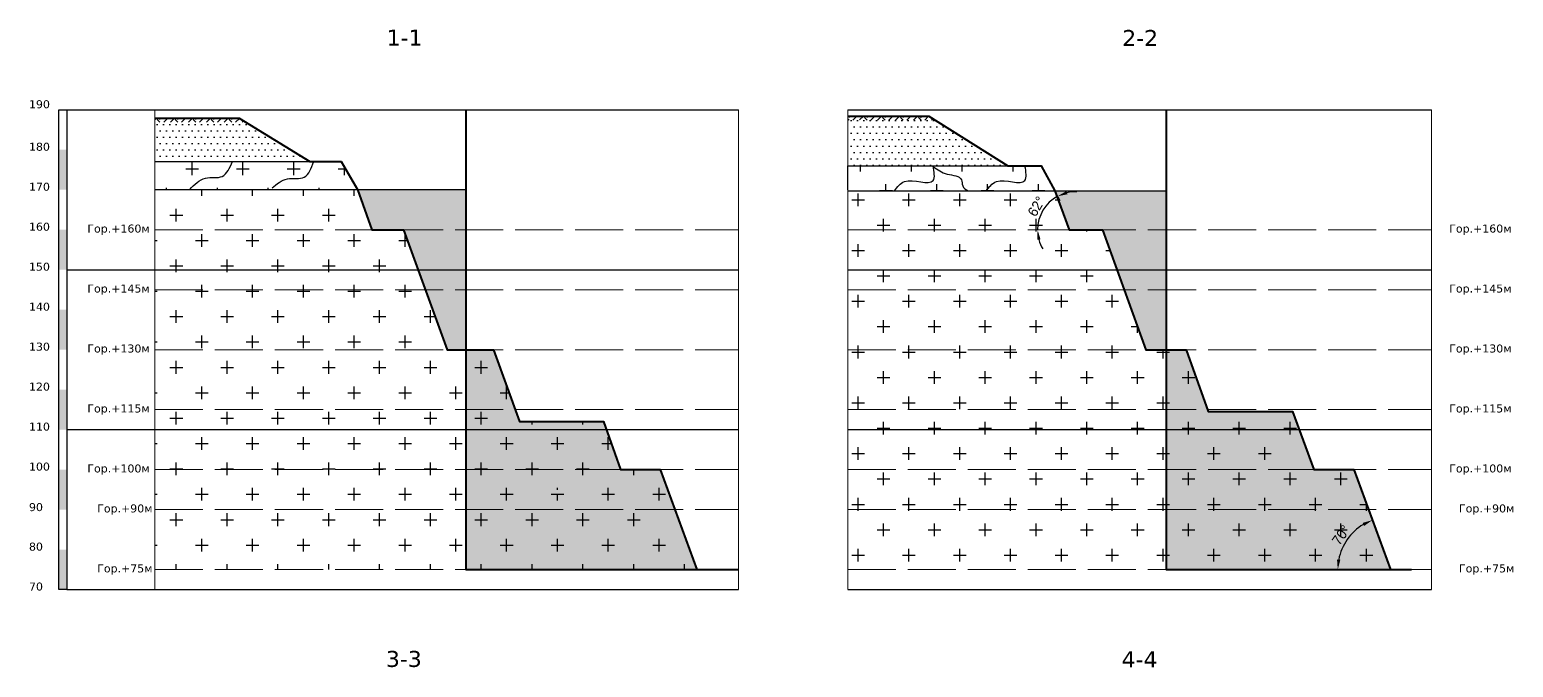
# Model space of a CAD drawing. Header units: millimetres. Extents: x 0 to 6474735, y 0 to 11273163.
# Drawn here: x 3234483.5 to 3234854.3, y 5636102.4 to 5636261.9 of the extents above; entities that cross this region are included whole.
import ezdxf

# ---------------------------------------------------------------- set-up
doc = ezdxf.new("R2010")
doc.units = ezdxf.units.MM
doc.header["$PDMODE"] = 32
doc.header["$PDSIZE"] = 0.8
doc.linetypes.add('ACAD_ISO02W100', pattern=[15, 12, -3])
doc.layers.add('ПЛАН НА КІНЕЦЬ', color=7, linetype='Continuous')
doc.styles.add('стиль1', font='verdana.ttf', dxfattribs={"height": 4})
doc.dimstyles.new('ISO-25', dxfattribs={"dimtxt": 2.5, "dimasz": 2.5, "dimexe": 1.25, "dimexo": 0.625, "dimtad": 1, "dimtxsty": 'Standard', "dimcen": 2.5, "dimadec": 0, "dimazin": 0, "dimtfac": 1, "dimtmove": 0, "dimatfit": 3, "dimfxl": 1, "dimarcsym": 0})

# ---------------------------------------------------------------- blocks, each defined once
blk = doc.blocks.new('*D110')
at = {"layer": 'Defpoints', "color": 0, "transparency": 16777216}
for p in [(3234736.27, 5636227.87), (3234739.66, 5636221.57), (3234735.97, 5636215.21), (3234687.96, 5636211.87), (3234833.79, 5636211.87)]:
    blk.add_point(p, dxfattribs=at)
at = {"layer": 'ПЛАН НА КІНЕЦЬ', "color": 0, "lineweight": -2, "transparency": 16777216}
blk.add_line((3234739.96, 5636221.02), (3234740.96, 5636219.15), dxfattribs=at)
for start, end in [(88.1302, 103.22), (118.3098, 180), (195.0898, 210.1796)]:
    blk.add_arc((3234744.89, 5636211.87), 9.52, start, end, dxfattribs=at)
at = {"layer": 'ПЛАН НА КІНЕЦЬ', "color": 0, "transparency": 16777216}
for points in [[(3234742.86, 5636220.75), (3234742.56, 5636221.53), (3234740.37, 5636220.25)], [(3234735.28, 5636209.34), (3234736.11, 5636209.45), (3234735.37, 5636211.87)]]:
    blk.add_solid(points, dxfattribs=at)
at = {"layer": 'ПЛАН НА КІНЕЦЬ', "color": 0, "transparency": 16777216, "insert": (3234735.1, 5636217.71), "char_height": 2.5, "attachment_point": 5, "rotation": 59.1549}
blk.add_mtext('62°', dxfattribs=at)
blk = doc.blocks.new('*D109')
at = {"layer": 'Defpoints', "color": 0, "transparency": 16777216}
for p in [(3234814.44, 5636151.87), (3234814.51, 5636136.44), (3234767.48, 5636126.87), (3234823.54, 5636126.87), (3234823.54, 5636126.87)]:
    blk.add_point(p, dxfattribs=at)
at = {"layer": 'ПЛАН НА КІНЕЦЬ', "color": 0, "lineweight": -2, "transparency": 16777216}
blk.add_arc((3234823.54, 5636126.87), 13.16, 120.9085, 169.1021, dxfattribs=at)
at = {"layer": 'ПЛАН НА КІНЕЦЬ', "color": 0, "transparency": 16777216}
for points in [[(3234816.6, 5636138.54), (3234816.96, 5636137.79), (3234819.04, 5636139.24)], [(3234811.03, 5636129.32), (3234810.2, 5636129.4), (3234810.38, 5636126.87)]]:
    blk.add_solid(points, dxfattribs=at)
at = {"layer": 'ПЛАН НА КІНЕЦЬ', "color": 0, "transparency": 16777216, "insert": (3234811.22, 5636135.5), "char_height": 2.5, "attachment_point": 5, "rotation": 55.0053}
blk.add_mtext('70°', dxfattribs=at)

msp = doc.modelspace()

# ---------------------------------------------------------------- hatches: boundary and pattern name
at = {"layer": 'ПЛАН НА КІНЕЦЬ'}
h = msp.add_hatch(dxfattribs=at)
h.set_pattern_fill('DOTS', color=256)
h.set_pattern_definition([(0, (3123.7412, -70.046), (0.79375, 1.5875), [0, -1.5875])])
h.paths.add_polyline_path([(3234687.957, 5636240.321), (3234687.957, 5636231.871), (3234721.602, 5636231.871), (3234708.192, 5636240.321)])
h.paths.add_polyline_path([(3234687.957, 5636231.871), (3234687.957, 5636227.871), (3234725.522, 5636227.871), (3234727.951, 5636227.871), (3234721.602, 5636231.871)])
h = msp.add_hatch(dxfattribs=at)
h.set_pattern_fill('EARTH', color=256, scale=0.5, angle=45)
h.set_pattern_definition([(45, (172.24, 0.5475), (4e-16, 4.4901280605), [3.175, -3.175]), (45, (171.3982, 1.3894), (4e-16, 4.4901280605), [3.175, -3.175]), (45, (170.5563, 2.2313), (4e-16, 4.4901280605), [3.175, -3.175]), (135, (170.5563, 2.7925), (-4.4901280605, 4e-16), [3.175, -3.175]), (135, (171.3982, 3.6344), (-4.4901280605, 4e-16), [3.175, -3.175]), (135, (172.24, 4.4763), (-4.4901280605, 4e-16), [3.175, -3.175])])
h.paths.add_polyline_path([(3234708.059, 5636240.321), (3234708.059, 5636239.321), (3234709.69, 5636239.321)])
h.paths.add_polyline_path([(3234687.957, 5636240.321), (3234687.957, 5636239.321), (3234708.059, 5636239.321), (3234708.059, 5636240.321)])
h = msp.add_hatch(dxfattribs=at)
h.set_pattern_fill('DOTS', color=256)
h.set_pattern_definition([(0, (2950.3245, -242.4606), (0.79375, 1.5875), [0, -1.5875])])
h.paths.add_polyline_path([(3234535.819, 5636239.774), (3234514.796, 5636239.774), (3234514.796, 5636231.871), (3234535.819, 5636231.871)])
h.paths.add_polyline_path([(3234535.819, 5636231.871), (3234514.796, 5636231.871), (3234514.796, 5636228.96), (3234535.819, 5636228.96)])
h.paths.add_polyline_path([(3234548.708, 5636231.871), (3234535.819, 5636231.871), (3234535.819, 5636228.96), (3234553.456, 5636228.96)])
h.paths.add_polyline_path([(3234535.819, 5636239.774), (3234535.819, 5636231.871), (3234548.708, 5636231.871)])
h = msp.add_hatch(dxfattribs=at)
h.set_pattern_fill('EARTH', color=256, scale=0.5, angle=45)
h.paths.add_polyline_path([(3234535.819, 5636239.774), (3234514.796, 5636239.774), (3234514.796, 5636238.774), (3234535.819, 5636238.774)])
h.paths.add_polyline_path([(3234535.819, 5636239.774), (3234535.819, 5636238.774), (3234537.45, 5636238.774)])
h = msp.add_hatch(color=256, dxfattribs=at)
h.dxf.hatch_style = 1
h.paths.add_polyline_path([(3234492.806, 5636231.871), (3234490.806, 5636231.871), (3234490.806, 5636221.871), (3234492.806, 5636221.871)])
h = msp.add_hatch(dxfattribs=at)
h.set_pattern_fill('CROSS', color=256)
h.set_pattern_definition([(0, (2950.3245, -242.4606), (6.35, 6.35), [3.175, -9.525]), (90, (2951.912, -244.048), (-6.35, 6.35), [3.175, -9.525])])
h.paths.add_polyline_path([(3234514.796, 5636228.96), (3234514.796, 5636221.96), (3234535.819, 5636221.96), (3234535.819, 5636228.96)])
h.paths.add_polyline_path([(3234535.819, 5636228.96), (3234535.819, 5636221.96), (3234565.413, 5636221.96), (3234561.373, 5636228.96), (3234561.368, 5636228.96), (3234553.478, 5636228.946), (3234553.456, 5636228.96)])
h = msp.add_hatch(dxfattribs=at)
h.set_pattern_fill('CROSS', color=256)
h.set_pattern_definition([(0, (3123.741, -70.046), (6.35, 6.35), [3.175, -9.525]), (90, (3125.329, -71.6335), (-6.35, 6.35), [3.175, -9.525])])
h.paths.add_polyline_path([(3234739.499, 5636221.871), (3234736.267, 5636227.871), (3234727.951, 5636227.871), (3234687.957, 5636227.871), (3234687.957, 5636221.871)])
h.paths.add_polyline_path([(3234687.957, 5636221.871), (3234687.957, 5636221.571), (3234739.661, 5636221.571), (3234739.499, 5636221.871)])
h = msp.add_hatch(dxfattribs=at)
h.set_pattern_fill('CROSS', color=256)
h.paths.add_polyline_path([(3234599.429, 5636181.871), (3234592.461, 5636181.871), (3234592.461, 5636166.871), (3234604.831, 5636166.871)])
h.paths.add_polyline_path([(3234604.831, 5636166.871), (3234592.461, 5636166.871), (3234592.461, 5636161.871), (3234627.588, 5636161.871), (3234626.872, 5636163.871), (3234605.911, 5636163.871)])
h.paths.add_polyline_path([(3234627.588, 5636161.871), (3234592.461, 5636161.871), (3234592.461, 5636151.871), (3234631.168, 5636151.871)])
h.paths.add_polyline_path([(3234641.093, 5636151.871), (3234631.168, 5636151.871), (3234592.461, 5636151.871), (3234592.461, 5636126.871), (3234650.182, 5636126.871)])
h.paths.add_polyline_path([(3234615.724, 5636146.325, -1), (3234614.724, 5636146.325, -1)], flags=16)
h.paths.add_polyline_path([(3234535.819, 5636221.871), (3234514.796, 5636221.871), (3234514.796, 5636211.871), (3234535.819, 5636211.871)])
h.paths.add_polyline_path([(3234565.445, 5636221.871), (3234535.819, 5636221.871), (3234535.819, 5636211.871), (3234569.01, 5636211.871)])
h.paths.add_polyline_path([(3234576.922, 5636211.871), (3234569.01, 5636211.871), (3234535.819, 5636211.871), (3234535.819, 5636201.871), (3234580.56, 5636201.871)])
h.paths.add_polyline_path([(3234535.819, 5636211.871), (3234514.796, 5636211.871), (3234514.796, 5636201.871), (3234535.819, 5636201.871)])
h.paths.add_polyline_path([(3234535.819, 5636201.871), (3234514.796, 5636201.871), (3234514.796, 5636196.871), (3234535.819, 5636196.871)])
h.paths.add_polyline_path([(3234580.56, 5636201.871), (3234535.819, 5636201.871), (3234535.819, 5636196.871), (3234582.378, 5636196.871)])
h.paths.add_polyline_path([(3234582.378, 5636196.871), (3234535.819, 5636196.871), (3234535.819, 5636191.871), (3234584.197, 5636191.871)])
h.paths.add_polyline_path([(3234535.819, 5636196.871), (3234514.796, 5636196.871), (3234514.796, 5636191.871), (3234535.819, 5636191.871)])
h.paths.add_polyline_path([(3234535.819, 5636191.871), (3234514.796, 5636191.871), (3234514.796, 5636181.871), (3234535.819, 5636181.871)])
h.paths.add_polyline_path([(3234584.197, 5636191.871), (3234535.819, 5636191.871), (3234535.819, 5636181.871), (3234587.835, 5636181.871)])
h.paths.add_polyline_path([(3234592.461, 5636181.871), (3234587.835, 5636181.871), (3234535.819, 5636181.871), (3234535.819, 5636171.871), (3234592.461, 5636171.871)])
h.paths.add_polyline_path([(3234535.819, 5636181.871), (3234514.796, 5636181.871), (3234514.796, 5636171.871), (3234535.819, 5636171.871)])
h.paths.add_polyline_path([(3234535.819, 5636171.871), (3234514.796, 5636171.871), (3234514.796, 5636166.871), (3234535.819, 5636166.871)])
h.paths.add_polyline_path([(3234592.461, 5636171.871), (3234535.819, 5636171.871), (3234535.819, 5636166.871), (3234592.461, 5636166.871)])
h.paths.add_polyline_path([(3234592.461, 5636166.871), (3234535.819, 5636166.871), (3234535.819, 5636161.871), (3234592.461, 5636161.871)])
h.paths.add_polyline_path([(3234535.819, 5636166.871), (3234514.796, 5636166.871), (3234514.796, 5636161.871), (3234535.819, 5636161.871)])
h.paths.add_polyline_path([(3234535.819, 5636161.871), (3234514.796, 5636161.871), (3234514.796, 5636151.871), (3234535.819, 5636151.871)])
h.paths.add_polyline_path([(3234592.461, 5636161.871), (3234535.819, 5636161.871), (3234535.819, 5636151.871), (3234592.461, 5636151.871)])
h.paths.add_polyline_path([(3234592.461, 5636151.871), (3234535.819, 5636151.871), (3234535.819, 5636141.871), (3234592.461, 5636141.871)])
h.paths.add_polyline_path([(3234535.819, 5636151.871), (3234514.796, 5636151.871), (3234514.796, 5636141.871), (3234535.819, 5636141.871)])
h.paths.add_polyline_path([(3234535.819, 5636141.871), (3234514.796, 5636141.871), (3234514.796, 5636131.871), (3234535.819, 5636131.871)])
h.paths.add_polyline_path([(3234592.461, 5636141.871), (3234535.819, 5636141.871), (3234535.819, 5636131.871), (3234592.461, 5636131.871)])
h.paths.add_polyline_path([(3234592.461, 5636131.871), (3234535.819, 5636131.871), (3234535.819, 5636126.871), (3234592.461, 5636126.871)])
h.paths.add_polyline_path([(3234535.819, 5636131.871), (3234514.796, 5636131.871), (3234514.796, 5636126.871), (3234535.819, 5636126.871)])
h = msp.add_hatch(color=91, dxfattribs=at)
h.dxf.hatch_style = 1
h.paths.add_polyline_path([(3234592.461, 5636181.871), (3234587.835, 5636181.871), (3234576.922, 5636211.871), (3234569.01, 5636211.871), (3234565.413, 5636221.96), (3234592.456, 5636221.96)])
h = msp.add_hatch(dxfattribs=at)
h.set_pattern_fill('CROSS', color=256)
h.set_pattern_definition([(0, (3234771.4815, 5636174.934), (6.35, 6.35), [3.175, -9.525]), (90, (3234773.069, 5636173.347), (-6.35, 6.35), [3.175, -9.525])])
h.paths.add_polyline_path([(3234772.525, 5636181.871), (3234767.507, 5636181.871), (3234767.507, 5636166.871), (3234777.813, 5636166.871)])
h.paths.add_polyline_path([(3234799.094, 5636166.371), (3234777.989, 5636166.371), (3234777.813, 5636166.871), (3234767.507, 5636166.871), (3234767.507, 5636161.871), (3234800.754, 5636161.871)])
h.paths.add_polyline_path([(3234800.754, 5636161.871), (3234767.507, 5636161.871), (3234767.507, 5636151.871), (3234804.443, 5636151.871)])
h.paths.add_polyline_path([(3234814.436, 5636151.871), (3234804.443, 5636151.871), (3234767.507, 5636151.871), (3234767.507, 5636141.871), (3234818.078, 5636141.871)])
h.paths.add_polyline_path([(3234818.078, 5636141.871), (3234767.507, 5636141.871), (3234767.507, 5636126.871), (3234823.54, 5636126.871)])
h.paths.add_polyline_path([(3234739.661, 5636221.571), (3234687.957, 5636221.571), (3234687.957, 5636211.871), (3234743.253, 5636211.871)])
h.paths.add_polyline_path([(3234751.555, 5636211.871), (3234743.253, 5636211.871), (3234687.957, 5636211.871), (3234687.957, 5636201.871), (3234755.184, 5636201.871)])
h.paths.add_polyline_path([(3234755.184, 5636201.871), (3234687.957, 5636201.871), (3234687.957, 5636196.871), (3234756.999, 5636196.871)])
h.paths.add_polyline_path([(3234756.999, 5636196.871), (3234687.957, 5636196.871), (3234687.957, 5636191.871), (3234758.813, 5636191.871)])
h.paths.add_polyline_path([(3234758.813, 5636191.871), (3234687.957, 5636191.871), (3234687.957, 5636181.871), (3234762.442, 5636181.871)])
h.paths.add_polyline_path([(3234767.507, 5636181.871), (3234762.442, 5636181.871), (3234687.957, 5636181.871), (3234687.957, 5636171.871), (3234767.507, 5636171.871)])
h.paths.add_polyline_path([(3234767.507, 5636171.871), (3234687.957, 5636171.871), (3234687.957, 5636166.871), (3234767.507, 5636166.871)])
h.paths.add_polyline_path([(3234767.507, 5636166.871), (3234687.957, 5636166.871), (3234687.957, 5636161.871), (3234767.507, 5636161.871)])
h.paths.add_polyline_path([(3234767.507, 5636161.871), (3234687.957, 5636161.871), (3234687.957, 5636151.871), (3234767.507, 5636151.871)])
h.paths.add_polyline_path([(3234767.507, 5636151.871), (3234687.957, 5636151.871), (3234687.957, 5636141.871), (3234767.507, 5636141.871)])
h.paths.add_polyline_path([(3234767.507, 5636141.871), (3234687.957, 5636141.871), (3234687.957, 5636131.871), (3234767.507, 5636131.871)])
h.paths.add_polyline_path([(3234767.507, 5636131.871), (3234687.957, 5636131.871), (3234687.957, 5636126.871), (3234767.507, 5636126.871)])
h.paths.add_polyline_path([(3234810.845, 5636131.69), (3234814.668, 5636137.151), (3234811.596, 5636139.302), (3234807.773, 5636133.84)], flags=24)
h = msp.add_hatch(color=91, dxfattribs=at)
h.dxf.hatch_style = 1
h.paths.add_polyline_path([(3234767.507, 5636181.871), (3234762.442, 5636181.871), (3234751.555, 5636211.871), (3234743.253, 5636211.871), (3234739.661, 5636221.571), (3234767.507, 5636221.571)])
h = msp.add_hatch(color=256, dxfattribs=at)
h.dxf.hatch_style = 1
h.paths.add_polyline_path([(3234492.806, 5636211.871), (3234490.806, 5636211.871), (3234490.806, 5636201.871), (3234492.806, 5636201.871)])
h = msp.add_hatch(color=256, dxfattribs=at)
h.dxf.hatch_style = 1
h.paths.add_polyline_path([(3234492.806, 5636191.871), (3234490.806, 5636191.871), (3234490.806, 5636181.871), (3234492.806, 5636181.871)])
h = msp.add_hatch(color=211, dxfattribs=at)
h.dxf.hatch_style = 1
h.paths.add_polyline_path([(3234592.461, 5636181.871), (3234599.429, 5636181.871), (3234605.911, 5636163.871), (3234626.872, 5636163.871), (3234631.168, 5636151.871), (3234641.093, 5636151.871), (3234650.182, 5636126.871), (3234592.461, 5636126.871)])
h = msp.add_hatch(color=211, dxfattribs=at)
h.dxf.hatch_style = 1
h.paths.add_polyline_path([(3234767.483, 5636126.871), (3234823.54, 5636126.871), (3234814.436, 5636151.871), (3234804.443, 5636151.871), (3234799.094, 5636166.371), (3234777.989, 5636166.371), (3234772.525, 5636181.871), (3234767.483, 5636181.871)])
h = msp.add_hatch(color=256, dxfattribs=at)
h.dxf.hatch_style = 1
h.paths.add_polyline_path([(3234492.806, 5636171.871), (3234490.806, 5636171.871), (3234490.806, 5636161.871), (3234492.806, 5636161.871)])
h = msp.add_hatch(color=256, dxfattribs=at)
h.dxf.hatch_style = 1
h.paths.add_polyline_path([(3234492.806, 5636151.871), (3234490.806, 5636151.871), (3234490.806, 5636141.871), (3234492.806, 5636141.871)])
h = msp.add_hatch(color=256, dxfattribs=at)
h.dxf.hatch_style = 1
h.paths.add_polyline_path([(3234492.806, 5636131.871), (3234490.806, 5636131.871), (3234490.806, 5636121.871), (3234492.806, 5636121.871)])

# ---------------------------------------------------------------- linework, layer by layer
at = {"layer": 'ПЛАН НА КІНЕЦЬ', "color": 4}
for p, q in [((3234492.806, 5636241.871), (3234660.628, 5636241.871)), ((3234687.957, 5636241.871), (3234833.789, 5636241.871)), ((3234492.806, 5636201.871), (3234660.628, 5636201.871)), ((3234687.957, 5636201.871), (3234833.789, 5636201.871)), ((3234492.806, 5636161.871), (3234660.628, 5636161.871)), ((3234687.957, 5636161.871), (3234833.789, 5636161.871)), ((3234492.806, 5636121.871), (3234660.628, 5636121.871)), ((3234687.957, 5636121.871), (3234833.789, 5636121.871))]:
    msp.add_line(p, q, dxfattribs=at)
at = {"layer": 'ПЛАН НА КІНЕЦЬ', "lineweight": 15}
for p, q in [((3234514.796, 5636121.871), (3234514.796, 5636241.871)), ((3234660.628, 5636121.871), (3234660.628, 5636241.871)), ((3234833.789, 5636121.871), (3234833.789, 5636241.871))]:
    msp.add_line(p, q, dxfattribs=at)
at = {"layer": 'ПЛАН НА КІНЕЦЬ', "color": 7, "linetype": 'ACAD_ISO02W100', "lineweight": 20}
for p, q in [((3234514.796, 5636211.871), (3234660.628, 5636211.871)), ((3234687.957, 5636211.871), (3234833.789, 5636211.871)), ((3234514.796, 5636196.871), (3234660.628, 5636196.871)), ((3234687.957, 5636196.871), (3234833.789, 5636196.871)), ((3234514.796, 5636181.871), (3234660.628, 5636181.871)), ((3234687.957, 5636181.871), (3234833.789, 5636181.871)), ((3234514.796, 5636166.871), (3234660.628, 5636166.871)), ((3234687.957, 5636166.871), (3234833.789, 5636166.871)), ((3234514.796, 5636151.871), (3234660.628, 5636151.871)), ((3234687.957, 5636151.871), (3234833.789, 5636151.871)), ((3234514.796, 5636141.871), (3234660.628, 5636141.871)), ((3234687.957, 5636141.871), (3234833.789, 5636141.871)), ((3234514.796, 5636126.871), (3234660.628, 5636126.871)), ((3234687.957, 5636126.871), (3234833.789, 5636126.871))]:
    msp.add_line(p, q, dxfattribs=at)
at = {"layer": 'ПЛАН НА КІНЕЦЬ'}
msp.add_lwpolyline([(3234492.806, 5636241.871), (3234492.806, 5636121.871), (3234490.806, 5636121.871), (3234490.806, 5636241.871)], close=True, dxfattribs=at)
at = {"layer": 'ПЛАН НА КІНЕЦЬ', "color": 5, "lineweight": 40}
for points in [[(3234592.461, 5636241.871), (3234592.461, 5636126.871), (3234650.182, 5636126.871)], [(3234767.507, 5636241.871), (3234767.483, 5636126.871), (3234823.54, 5636126.871)]]:
    msp.add_lwpolyline(points, dxfattribs=at)
at = {"layer": 'ПЛАН НА КІНЕЦЬ', "lineweight": 15}
msp.add_lwpolyline([(3234687.957, 5636241.871), (3234687.957, 5636121.871)], dxfattribs=at)
at = {"layer": 'ПЛАН НА КІНЕЦЬ'}
for points in [[(3234687.957, 5636240.321), (3234708.192, 5636240.321)], [(3234514.796, 5636239.774), (3234535.819, 5636239.774)], [(3234514.796, 5636228.96), (3234561.373, 5636228.96)], [(3234687.957, 5636227.871), (3234736.267, 5636227.871)], [(3234687.957, 5636221.871), (3234687.957, 5636227.871), (3234725.522, 5636227.871)], [(3234514.74, 5636221.96), (3234592.456, 5636221.96), (3234592.456, 5636221.96)], [(3234687.957, 5636221.571), (3234767.507, 5636221.571)]]:
    msp.add_lwpolyline(points, dxfattribs=at)
at = {"layer": 'ПЛАН НА КІНЕЦЬ', "lineweight": 40}
for points in [[(3234687.957, 5636240.321), (3234708.192, 5636240.321), (3234727.951, 5636227.871), (3234736.267, 5636227.871), (3234739.661, 5636221.571), (3234743.253, 5636211.871), (3234751.555, 5636211.871), (3234762.442, 5636181.871), (3234772.525, 5636181.871), (3234777.989, 5636166.371), (3234799.094, 5636166.371), (3234804.443, 5636151.871), (3234814.436, 5636151.871), (3234823.54, 5636126.871), (3234828.788, 5636126.871)], [(3234514.796, 5636239.774), (3234535.819, 5636239.774), (3234553.478, 5636228.946), (3234553.478, 5636228.946), (3234561.373, 5636228.96), (3234565.413, 5636221.96), (3234569.01, 5636211.871), (3234576.922, 5636211.871), (3234587.835, 5636181.871), (3234599.429, 5636181.871), (3234605.911, 5636163.871), (3234626.872, 5636163.871), (3234631.168, 5636151.871), (3234641.093, 5636151.871), (3234650.182, 5636126.871), (3234660.628, 5636126.871)]]:
    msp.add_lwpolyline(points, dxfattribs=at)
at = {"layer": 'ПЛАН НА КІНЕЦЬ'}
for points in [[(3234523.488, 5636221.96), (3234527.425, 5636224.778), (3234531.61, 5636225.225), (3234534.14, 5636228.96)], [(3234544.067, 5636222.339), (3234547.903, 5636224.578), (3234552.089, 5636225.025), (3234554.48, 5636228.948)], [(3234699.578, 5636221.571), (3234702.132, 5636223.916), (3234709.274, 5636224.171), (3234709.274, 5636227.871)], [(3234709.307, 5636227.676), (3234712.805, 5636225.801), (3234716.348, 5636224.356), (3234716.648, 5636222.862), (3234717.995, 5636221.571)], [(3234722.52, 5636221.571), (3234725.073, 5636223.916), (3234732.215, 5636224.171), (3234732.215, 5636227.871)]]:
    msp.add_spline(points, degree=3, dxfattribs=at)

# ---------------------------------------------------------------- texts
at = {"layer": 'ПЛАН НА КІНЕЦЬ', "attachment_point": 1, "style": 'стиль1'}
for s, width, insert, char_height in [('1-1', 3.78159, (3234572.692, 5636261.921), 4), ('2-2', 3.78159, (3234756.519, 5636261.838), 4), ('190', 7.35435, (3234483.321, 5636244.267), 2), ('180', 7.35435, (3234483.321, 5636233.634), 2), ('170', 7.35435, (3234483.321, 5636223.634), 2), ('160', 7.35435, (3234483.321, 5636213.634), 2), ('Гор.+160м', 7.35435, (3234497.91, 5636213.169), 2), ('Гор.+160м', 7.35435, (3234838.23, 5636213.169), 2), ('150', 7.35435, (3234483.321, 5636203.634), 2), ('Гор.+145м', 7.35435, (3234497.91, 5636198.169), 2), ('Гор.+145м', 7.35435, (3234838.23, 5636198.169), 2), ('140', 7.35435, (3234483.321, 5636193.634), 2), ('130', 7.35435, (3234483.321, 5636183.634), 2), ('Гор.+130м', 7.35435, (3234497.91, 5636183.169), 2), ('Гор.+130м', 7.35435, (3234838.23, 5636183.169), 2), ('120', 7.35435, (3234483.321, 5636173.634), 2), ('Гор.+115м', 7.35435, (3234497.91, 5636168.169), 2), ('Гор.+115м', 7.35435, (3234838.23, 5636168.169), 2), ('110', 7.35435, (3234483.321, 5636163.634), 2), ('100', 7.35435, (3234483.321, 5636153.634), 2), ('Гор.+100м', 7.35435, (3234497.91, 5636153.169), 2), ('Гор.+100м', 7.35435, (3234838.23, 5636153.169), 2), ('90', 7.35435, (3234483.321, 5636143.501), 2), ('Гор.+90м', 7.35435, (3234500.361, 5636143.169), 2), ('Гор.+90м', 7.35435, (3234840.681, 5636143.169), 2), ('80', 7.35435, (3234483.321, 5636133.618), 2), ('Гор.+75м', 7.35435, (3234500.361, 5636128.169), 2), ('Гор.+75м', 7.35435, (3234840.681, 5636128.169), 2), ('70', 7.35435, (3234483.321, 5636123.634), 2), ('3-3', 3.78159, (3234572.52, 5636106.525), 4), ('4-4', 3.78159, (3234756.364, 5636106.416), 4)]:
    msp.add_mtext_dynamic_manual_height_columns(s, width=width, gutter_width=7.5, heights=[0], dxfattribs=dict(at, insert=insert, char_height=char_height))

# ---------------------------------------------------------------- dimensions: what is measured, and where the dimension line sits
at = {"layer": 'ПЛАН НА КІНЕЦЬ'}
for base, line1, line2, picture, middle in [((3234735.973, 5636215.215), ((3234687.957, 5636211.871), (3234833.789, 5636211.871)), ((3234736.267, 5636227.871), (3234739.661, 5636221.571)), '*D110', (3234735.103, 5636217.713)), ((3234814.506, 5636136.445), ((3234767.483, 5636126.871), (3234823.54, 5636126.871)), ((3234823.54, 5636126.871), (3234814.436, 5636151.871)), '*D109', (3234811.221, 5636135.496))]:
    dim = msp.add_angular_dim_2l(base=base, line1=line1, line2=line2, dimstyle='ISO-25', dxfattribs=at)
    dim.commit()
    dim.dimension.update_dxf_attribs({"geometry": picture, "text_midpoint": middle})

doc.saveas('drawing.dxf')
